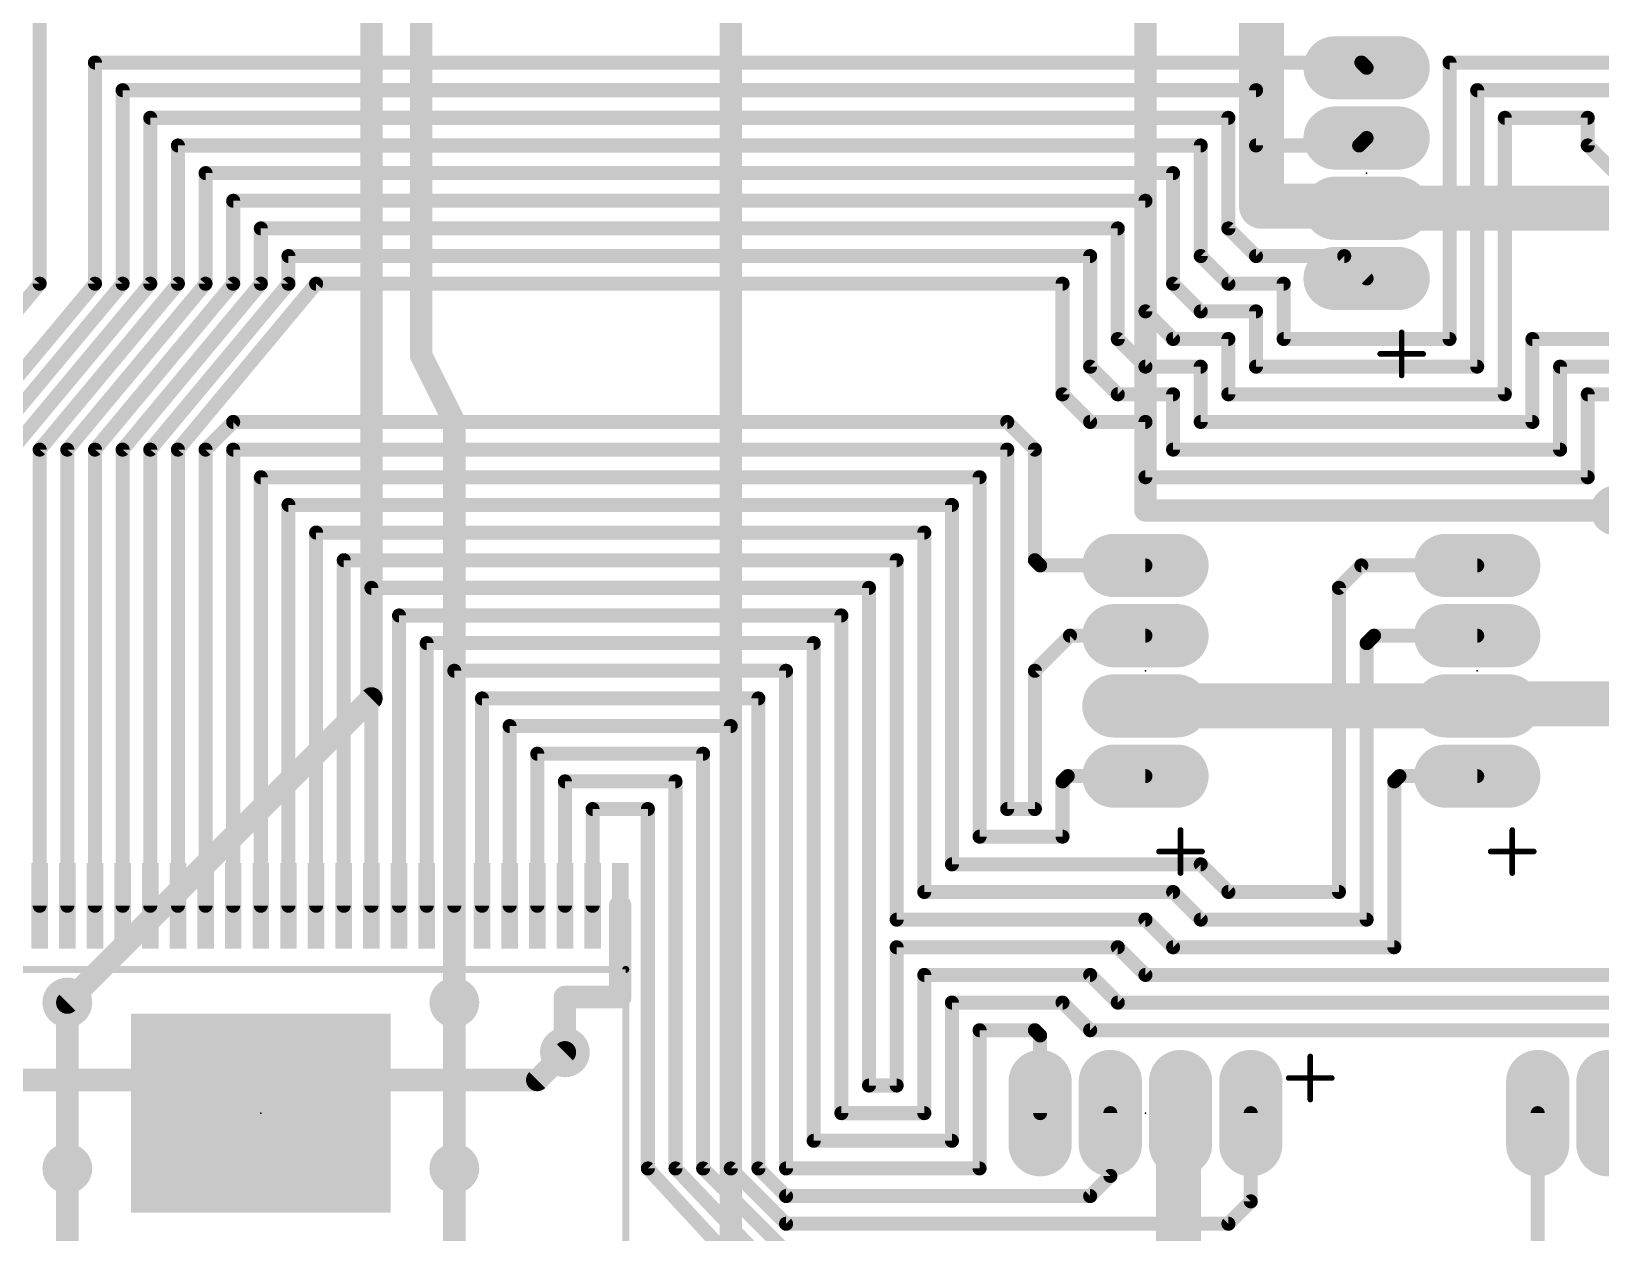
# Model space of a CAD drawing. Extents: x -47 to 149, y 1 to 249.
# Drawn here: x -23.15 to 5.23, y 76.84 to 98.56 of the extents above; entities that cross this region are included whole.
import ezdxf

# ---------------------------------------------------------------- set-up
doc = ezdxf.new("R2010")
doc.units = 0
for name, color, linetype in [('1', 22, 'CONTINUOUS'), ('16', 175, 'CONTINUOUS'), ('17', 82, 'CONTINUOUS'), ('18', 82, 'CONTINUOUS'), ('20', 7, 'CONTINUOUS'), ('21', 253, 'CONTINUOUS'), ('23', 7, 'CONTINUOUS')]:
    doc.layers.add(name, color=color, linetype=linetype)

# ---------------------------------------------------------------- blocks, each defined once
blk = doc.blocks.new('LONGP100')
at = {"const_width": 1}
blk.add_lwpolyline([(-0.5, 0), (0.5, 0)], dxfattribs=at)
at = {"const_width": 0.5}
for points in [[(-0.5, 0.25, 1), (-0.5, -0.25)], [(0.5, -0.25, 1), (0.5, 0.25)]]:
    blk.add_lwpolyline(points, format="xyb", dxfattribs=at)
blk = doc.blocks.new('RECT')
blk.add_solid([(-0.5, -0.5), (0.5, -0.5), (-0.5, 0.5), (0.5, 0.5)])
blk = doc.blocks.new('ROUNDV')
at = {"const_width": 0.5}
blk.add_lwpolyline([(0, -0.25, 1), (0, 0.25, 1), (0, -0.25)], format="xyb", dxfattribs=at)

msp = doc.modelspace()

# ---------------------------------------------------------------- linework, layer by layer
at = {"layer": '1'}
for points, const_width in [([(-23, 94), (-23, 103.5)], 0.254), ([(-22, 94), (-22, 98)], 0.254), ([(-22, 98), (0.905, 98)], 0.254), ([(0.905, 98), (1, 97.905)], 0.254), ([(2.5, 93), (2.5, 98)], 0.254), ([(2.5, 98), (6.905, 98)], 0.254), ([(-21.5, 94), (-21.5, 97.5)], 0.254), ([(-21.5, 97.5), (-1, 97.5)], 0.254), ([(-1, 97.5), (-1, 96.5)], 0.254), ([(5.5, 97.5), (3, 97.5)], 0.254), ([(3, 97.5), (3, 92.5)], 0.254), ([(-21, 94), (-21, 97)], 0.254), ([(-21, 97), (-1.5, 97)], 0.254), ([(-1.5, 97), (-1.5, 95)], 0.254), ([(3.5, 92), (3.5, 97)], 0.254), ([(3.5, 97), (5, 97)], 0.254), ([(5, 97), (5, 96.5)], 0.254), ([(-20.5, 94), (-20.5, 96.5)], 0.254), ([(-20.5, 96.5), (-2, 96.5)], 0.254), ([(-2, 96.5), (-2, 94.5)], 0.254), ([(-1, 96.5), (0.865, 96.5)], 0.254), ([(0.865, 96.5), (1, 96.635)], 0.254), ([(5, 96.5), (5.5, 96)], 0.254), ([(-2.5, 96), (-20, 96)], 0.254), ([(-20, 96), (-20, 94)], 0.254), ([(-2.5, 94), (-2.5, 96)], 0.254), ([(-19.5, 94), (-19.5, 95.5)], 0.254), ([(-19.5, 95.5), (-3, 95.5)], 0.254), ([(-3, 95.5), (-3, 93.5)], 0.254), ([(-19, 94), (-19, 95)], 0.254), ([(-19, 95), (-3.5, 95)], 0.254), ([(-3.5, 95), (-3.5, 93)], 0.254), ([(-1.5, 95), (-1, 94.5)], 0.254), ([(-4, 94.5), (-18.5, 94.5)], 0.254), ([(-18.5, 94.5), (-18.5, 94)], 0.254), ([(-4, 92.5), (-4, 94.5)], 0.254), ([(-2, 94.5), (-1.5, 94)], 0.254), ([(-1, 94.5), (0.595, 94.5)], 0.254), ([(0.595, 94.5), (1, 94.095)], 0.254), ([(-25.5, 91), (-23, 94)], 0.254), ([(-24.5, 91), (-22, 94)], 0.254), ([(-24, 91), (-21.5, 94)], 0.254), ([(-23.5, 91), (-21, 94)], 0.254), ([(-23, 91), (-20.5, 94)], 0.254), ([(-20, 94), (-22.5, 91)], 0.254), ([(-22, 91), (-19.5, 94)], 0.254), ([(-21.5, 91), (-19, 94)], 0.254), ([(-18.5, 94), (-21, 91)], 0.254), ([(-20.5, 91), (-18, 94)], 0.254), ([(-18, 94), (-4.5, 94)], 0.254), ([(-4.5, 94), (-4.5, 92)], 0.254), ([(-2, 93.5), (-2.5, 94)], 0.254), ([(-1.5, 94), (-0.5, 94)], 0.254), ([(-0.5, 94), (-0.5, 93)], 0.254), ([(-3, 93.5), (-2.5, 93)], 0.254), ([(-1, 93.5), (-2, 93.5)], 0.254), ([(-1, 92.5), (-1, 93.5)], 0.254), ([(-3.5, 93), (-3, 92.5)], 0.254), ([(-2.5, 93), (-1.5, 93)], 0.254), ([(-1.5, 93), (-1.5, 92)], 0.254), ([(-0.5, 93), (2.5, 93)], 0.254), ([(4, 91.5), (4, 93)], 0.254), ([(4, 93), (8.5, 93)], 0.254), ([(-3.5, 92), (-4, 92.5)], 0.254), ([(-3, 92.5), (-2, 92.5)], 0.254), ([(-2, 92.5), (-2, 91.5)], 0.254), ([(3, 92.5), (-1, 92.5)], 0.254), ([(9, 92.5), (4.5, 92.5)], 0.254), ([(4.5, 92.5), (4.5, 91)], 0.254), ([(-4.5, 92), (-4, 91.5)], 0.254), ([(-2.5, 92), (-3.5, 92)], 0.254), ([(-2.5, 91), (-2.5, 92)], 0.254), ([(-1.5, 92), (3.5, 92)], 0.254), ([(5, 90.5), (5, 92)], 0.254), ([(5, 92), (9.5, 92)], 0.254), ([(-19.5, 91.5), (-20, 91)], 0.254), ([(-5.5, 91.5), (-19.5, 91.5)], 0.254), ([(-5, 91), (-5.5, 91.5)], 0.254), ([(-4, 91.5), (-3, 91.5)], 0.254), ([(-3, 91.5), (-3, 90.5)], 0.254), ([(-2, 91.5), (4, 91.5)], 0.254), ([(-23, 82.75), (-23, 91)], 0.254), ([(-22.5, 91), (-22.5, 82.75)], 0.254), ([(-22, 82.75), (-22, 91)], 0.254), ([(-21.5, 82.75), (-21.5, 91)], 0.254), ([(-21, 91), (-21, 82.75)], 0.254), ([(-20.5, 82.75), (-20.5, 91)], 0.254), ([(-20, 91), (-20, 82.75)], 0.254), ([(-5.5, 91), (-19.5, 91)], 0.254), ([(-19.5, 91), (-19.5, 82.75)], 0.254), ([(-5.5, 84.5), (-5.5, 91)], 0.254), ([(-5, 89), (-5, 91)], 0.254), ([(4.5, 91), (-2.5, 91)], 0.254), ([(-6, 90.5), (-19, 90.5)], 0.254), ([(-19, 90.5), (-19, 82.75)], 0.254), ([(-6, 84), (-6, 90.5)], 0.254), ([(-3, 90.5), (5, 90.5)], 0.254), ([(-6.5, 90), (-18.5, 90)], 0.254), ([(-18.5, 90), (-18.5, 82.75)], 0.254), ([(-6.5, 83.5), (-6.5, 90)], 0.254), ([(-7, 89.5), (-18, 89.5)], 0.254), ([(-18, 89.5), (-18, 82.75)], 0.254), ([(-7, 83), (-7, 89.5)], 0.254), ([(-7.5, 89), (-17.5, 89)], 0.254), ([(-17.5, 89), (-17.5, 82.75)], 0.254), ([(-7.5, 82.5), (-7.5, 89)], 0.254), ([(-4.905, 88.905), (-5, 89)], 0.254), ([(-3, 88.905), (-4.905, 88.905)], 0.254), ([(0.905, 88.905), (0.5, 88.5)], 0.254), ([(3, 88.905), (0.905, 88.905)], 0.254), ([(-8, 88.5), (-17, 88.5)], 0.254), ([(-17, 88.5), (-17, 82.75)], 0.254), ([(-8, 79.5), (-8, 88.5)], 0.254), ([(0.5, 88.5), (0.5, 83)], 0.254), ([(-8.5, 88), (-16.5, 88)], 0.254), ([(-16.5, 88), (-16.5, 82.75)], 0.254), ([(-8.5, 79), (-8.5, 88)], 0.254), ([(-4.365, 87.635), (-5, 87)], 0.254), ([(-3, 87.635), (-4.365, 87.635)], 0.254), ([(1.135, 87.635), (1, 87.5)], 0.254), ([(3, 87.635), (1.135, 87.635)], 0.254), ([(-9, 87.5), (-16, 87.5)], 0.254), ([(-16, 87.5), (-16, 82.75)], 0.254), ([(-9, 78.5), (-9, 87.5)], 0.254), ([(1, 87.5), (1, 82.5)], 0.254), ([(-9.5, 87), (-15.5, 87)], 0.254), ([(-15.5, 87), (-15.5, 82.75)], 0.254), ([(-9.5, 78), (-9.5, 87)], 0.254), ([(-5, 87), (-5, 84.5)], 0.254), ([(-10, 86.5), (-15, 86.5)], 0.254), ([(-15, 86.5), (-15, 82.75)], 0.254), ([(-10, 78), (-10, 86.5)], 0.254), ([(-10.5, 86), (-14.5, 86)], 0.254), ([(-14.5, 86), (-14.5, 82.75)], 0.254), ([(-10.5, 78), (-10.5, 86)], 0.254), ([(-11, 85.5), (-14, 85.5)], 0.254), ([(-14, 85.5), (-14, 82.75)], 0.254), ([(-11, 78), (-11, 85.5)], 0.254), ([(-4.405, 85.095), (-4.5, 85)], 0.254), ([(-3, 85.095), (-4.405, 85.095)], 0.254), ([(1.595, 85.095), (1.5, 85)], 0.254), ([(3, 85.095), (1.595, 85.095)], 0.254), ([(-11.5, 85), (-13.5, 85)], 0.254), ([(-13.5, 85), (-13.5, 82.75)], 0.254), ([(-11.5, 78), (-11.5, 85)], 0.254), ([(-4.5, 85), (-4.5, 84)], 0.254), ([(1.5, 85), (1.5, 82)], 0.254), ([(-12, 84.5), (-13, 84.5)], 0.254), ([(-13, 84.5), (-13, 82.75)], 0.254), ([(-12, 78), (-12, 84.5)], 0.254), ([(-5, 84.5), (-5.5, 84.5)], 0.254), ([(-4.5, 84), (-6, 84)], 0.254), ([(-2, 83.5), (-6.5, 83.5)], 0.254), ([(-1.5, 83), (-2, 83.5)], 0.254), ([(-12.5, 82.75), (-12.5, 81.1)], 0.4064), ([(-2.5, 83), (-7, 83)], 0.254), ([(-2, 82.5), (-2.5, 83)], 0.254), ([(0.5, 83), (-1.5, 83)], 0.254), ([(-3, 82.5), (-7.5, 82.5)], 0.254), ([(-2.5, 82), (-3, 82.5)], 0.254), ([(1, 82.5), (-2, 82.5)], 0.254), ([(-3.5, 82), (-7.5, 82)], 0.254), ([(-7.5, 82), (-7.5, 79.5)], 0.254), ([(-3, 81.5), (-3.5, 82)], 0.254), ([(1.5, 82), (-2.5, 82)], 0.254), ([(-4, 81.5), (-7, 81.5)], 0.254), ([(-7, 81.5), (-7, 79)], 0.254), ([(-3.5, 81), (-4, 81.5)], 0.254), ([(6.5, 81.5), (-3, 81.5)], 0.254), ([(-22.5, 78), (-22.5, 81)], 0.4064), ([(-15.5, 81), (-15.5, 78)], 0.4064), ([(-12.5, 81.1), (-13.5, 81.1)], 0.4064), ([(-13.5, 81.1), (-13.5, 80.1)], 0.4064), ([(-4.5, 81), (-6.5, 81)], 0.254), ([(-6.5, 81), (-6.5, 78.5)], 0.254), ([(-4, 80.5), (-4.5, 81)], 0.254), ([(7, 81), (-3.5, 81)], 0.254), ([(-5, 80.5), (-6, 80.5)], 0.254), ([(-6, 80.5), (-6, 78)], 0.254), ([(-4.905, 80.405), (-5, 80.5)], 0.254), ([(7.5, 80.5), (-4, 80.5)], 0.254), ([(-4.905, 79), (-4.905, 80.405)], 0.254), ([(-7.5, 79.5), (-8, 79.5)], 0.254), ([(-7, 79), (-8.5, 79)], 0.254), ([(-3.635, 79), (-3.635, 77.865)], 0.254), ([(-1.095, 79), (-1.095, 77.405)], 0.254), ([(4.095, 79), (4.095, 76.595)], 0.254), ([(-6.5, 78.5), (-9, 78.5)], 0.254), ([(-9.6, 75.4), (-12, 78)], 0.254), ([(-9.5, 75.9), (-11.5, 78)], 0.254), ([(-9.5, 76.5), (-11, 78)], 0.254), ([(-9.5, 77), (-10.5, 78)], 0.254), ([(-9.5, 77.5), (-10, 78)], 0.254), ([(-6, 78), (-9.5, 78)], 0.254), ([(-3.635, 77.865), (-4, 77.5)], 0.254), ([(-4, 77.5), (-9.5, 77.5)], 0.254), ([(-1.095, 77.405), (-1.5, 77)], 0.254), ([(-1.5, 77), (-9.5, 77)], 0.254)]:
    msp.add_lwpolyline(points, dxfattribs=dict(at, const_width=const_width))
for points, const_width in [([(-21.9365, 98, 1), (-22.0635, 98)], 0.127), ([(-22, 98.0635, 1), (-22, 97.9365)], 0.127), ([(0.9499, 98.0449, 1), (0.8601, 97.9551)], 0.127), ([(0.905, 97.9365, 1), (0.905, 98.0635)], 0.127), ([(0.9551, 97.8601, 1), (1.0449, 97.9499)], 0.127), ([(2.5635, 98, 1), (2.4365, 98)], 0.127), ([(2.5, 98.0635, 1), (2.5, 97.9365)], 0.127), ([(-21.4365, 97.5, 1), (-21.5635, 97.5)], 0.127), ([(-21.5, 97.5635, 1), (-21.5, 97.4365)], 0.127), ([(-0.9365, 97.5, 1), (-1.0635, 97.5)], 0.127), ([(-1, 97.4365, 1), (-1, 97.5635)], 0.127), ([(3, 97.5635, 1), (3, 97.4365)], 0.127), ([(3.0635, 97.5, 1), (2.9365, 97.5)], 0.127), ([(-20.9365, 97, 1), (-21.0635, 97)], 0.127), ([(-21, 97.0635, 1), (-21, 96.9365)], 0.127), ([(-1.4365, 97, 1), (-1.5635, 97)], 0.127), ([(-1.5, 96.9365, 1), (-1.5, 97.0635)], 0.127), ([(3.5635, 97, 1), (3.4365, 97)], 0.127), ([(3.5, 97.0635, 1), (3.5, 96.9365)], 0.127), ([(5.0635, 97, 1), (4.9365, 97)], 0.127), ([(5, 96.9365, 1), (5, 97.0635)], 0.127), ([(-20.4365, 96.5, 1), (-20.5635, 96.5)], 0.127), ([(-20.5, 96.5635, 1), (-20.5, 96.4365)], 0.127), ([(-1.9365, 96.5, 1), (-2.0635, 96.5)], 0.127), ([(-2, 96.4365, 1), (-2, 96.5635)], 0.127), ([(-1, 96.5635, 1), (-1, 96.4365)], 0.127), ([(-1.0635, 96.5, 1), (-0.9365, 96.5)], 0.127), ([(0.8201, 96.5449, 1), (0.9099, 96.4551)], 0.127), ([(0.865, 96.4365, 1), (0.865, 96.5635)], 0.127), ([(1.0449, 96.5901, 1), (0.9551, 96.6799)], 0.127), ([(5.0449, 96.5449, 1), (4.9551, 96.4551)], 0.127), ([(4.9365, 96.5, 1), (5.0635, 96.5)], 0.127), ([(-20, 96.0635, 1), (-20, 95.9365)], 0.127), ([(-19.9365, 96, 1), (-20.0635, 96)], 0.127), ([(-2.4365, 96, 1), (-2.5635, 96)], 0.127), ([(-2.5, 95.9365, 1), (-2.5, 96.0635)], 0.127), ([(-19.4365, 95.5, 1), (-19.5635, 95.5)], 0.127), ([(-19.5, 95.5635, 1), (-19.5, 95.4365)], 0.127), ([(-2.9365, 95.5, 1), (-3.0635, 95.5)], 0.127), ([(-3, 95.4365, 1), (-3, 95.5635)], 0.127), ([(-18.9365, 95, 1), (-19.0635, 95)], 0.127), ([(-19, 95.0635, 1), (-19, 94.9365)], 0.127), ([(-3.4365, 95, 1), (-3.5635, 95)], 0.127), ([(-3.5, 94.9365, 1), (-3.5, 95.0635)], 0.127), ([(-1.4551, 95.0449, 1), (-1.5449, 94.9551)], 0.127), ([(-1.5635, 95, 1), (-1.4365, 95)], 0.127), ([(-18.5, 94.5635, 1), (-18.5, 94.4365)], 0.127), ([(-18.4365, 94.5, 1), (-18.5635, 94.5)], 0.127), ([(-3.9365, 94.5, 1), (-4.0635, 94.5)], 0.127), ([(-4, 94.4365, 1), (-4, 94.5635)], 0.127), ([(-1.9551, 94.5449, 1), (-2.0449, 94.4551)], 0.127), ([(-2.0635, 94.5, 1), (-1.9365, 94.5)], 0.127), ([(-1, 94.5635, 1), (-1, 94.4365)], 0.127), ([(-1.0449, 94.4551, 1), (-0.9551, 94.5449)], 0.127), ([(0.6399, 94.5449, 1), (0.5501, 94.4551)], 0.127), ([(0.595, 94.4365, 1), (0.595, 94.5635)], 0.127), ([(-23.0635, 94, 1), (-22.9365, 94)], 0.127), ([(-22.9512, 93.9593, 1), (-23.0488, 94.0407)], 0.127), ([(-22.0635, 94, 1), (-21.9365, 94)], 0.127), ([(-21.9512, 93.9593, 1), (-22.0488, 94.0407)], 0.127), ([(-21.5635, 94, 1), (-21.4365, 94)], 0.127), ([(-21.4512, 93.9593, 1), (-21.5488, 94.0407)], 0.127), ([(-21.0635, 94, 1), (-20.9365, 94)], 0.127), ([(-20.9512, 93.9593, 1), (-21.0488, 94.0407)], 0.127), ([(-20.5635, 94, 1), (-20.4365, 94)], 0.127), ([(-20.4512, 93.9593, 1), (-20.5488, 94.0407)], 0.127), ([(-20.0635, 94, 1), (-19.9365, 94)], 0.127), ([(-19.9512, 93.9593, 1), (-20.0488, 94.0407)], 0.127), ([(-19.5635, 94, 1), (-19.4365, 94)], 0.127), ([(-19.4512, 93.9593, 1), (-19.5488, 94.0407)], 0.127), ([(-19.0635, 94, 1), (-18.9365, 94)], 0.127), ([(-18.9512, 93.9593, 1), (-19.0488, 94.0407)], 0.127), ([(-18.5635, 94, 1), (-18.4365, 94)], 0.127), ([(-18.4512, 93.9593, 1), (-18.5488, 94.0407)], 0.127), ([(-18, 94.0635, 1), (-18, 93.9365)], 0.127), ([(-17.9512, 93.9593, 1), (-18.0488, 94.0407)], 0.127), ([(-4.4365, 94, 1), (-4.5635, 94)], 0.127), ([(-4.5, 93.9365, 1), (-4.5, 94.0635)], 0.127), ([(-2.4551, 94.0449, 1), (-2.5449, 93.9551)], 0.127), ([(-2.5635, 94, 1), (-2.4365, 94)], 0.127), ([(-1.5, 94.0635, 1), (-1.5, 93.9365)], 0.127), ([(-1.5449, 93.9551, 1), (-1.4551, 94.0449)], 0.127), ([(-0.4365, 94, 1), (-0.5635, 94)], 0.127), ([(-0.5, 93.9365, 1), (-0.5, 94.0635)], 0.127), ([(0.9551, 94.0501, 1), (1.0449, 94.1399)], 0.127), ([(-2.9551, 93.5449, 1), (-3.0449, 93.4551)], 0.127), ([(-3.0635, 93.5, 1), (-2.9365, 93.5)], 0.127), ([(-2, 93.5635, 1), (-2, 93.4365)], 0.127), ([(-2.0449, 93.4551, 1), (-1.9551, 93.5449)], 0.127), ([(-0.9365, 93.5, 1), (-1.0635, 93.5)], 0.127), ([(-1, 93.4365, 1), (-1, 93.5635)], 0.127), ([(-3.4551, 93.0449, 1), (-3.5449, 92.9551)], 0.127), ([(-2.5, 93.0635, 1), (-2.5, 92.9365)], 0.127), ([(-2.5449, 92.9551, 1), (-2.4551, 93.0449)], 0.127), ([(-1.4365, 93, 1), (-1.5635, 93)], 0.127), ([(-1.5, 92.9365, 1), (-1.5, 93.0635)], 0.127), ([(-0.5, 93.0635, 1), (-0.5, 92.9365)], 0.127), ([(2.5, 92.9365, 1), (2.5, 93.0635)], 0.127), ([(4.0635, 93, 1), (3.9365, 93)], 0.127), ([(4, 93.0635, 1), (4, 92.9365)], 0.127), ([(-3.5635, 93, 1), (-3.4365, 93)], 0.127), ([(-0.5635, 93, 1), (-0.4365, 93)], 0.127), ([(2.4365, 93, 1), (2.5635, 93)], 0.127), ([(-3.9551, 92.5449, 1), (-4.0449, 92.4551)], 0.127), ([(-4.0635, 92.5, 1), (-3.9365, 92.5)], 0.127), ([(-3, 92.5635, 1), (-3, 92.4365)], 0.127), ([(-3.0449, 92.4551, 1), (-2.9551, 92.5449)], 0.127), ([(-1.9365, 92.5, 1), (-2.0635, 92.5)], 0.127), ([(-2, 92.4365, 1), (-2, 92.5635)], 0.127), ([(-1, 92.5635, 1), (-1, 92.4365)], 0.127), ([(-1.0635, 92.5, 1), (-0.9365, 92.5)], 0.127), ([(2.9365, 92.5, 1), (3.0635, 92.5)], 0.127), ([(3, 92.4365, 1), (3, 92.5635)], 0.127), ([(4.5, 92.5635, 1), (4.5, 92.4365)], 0.127), ([(4.5635, 92.5, 1), (4.4365, 92.5)], 0.127), ([(-4.4551, 92.0449, 1), (-4.5449, 91.9551)], 0.127), ([(-4.5635, 92, 1), (-4.4365, 92)], 0.127), ([(-3.5, 92.0635, 1), (-3.5, 91.9365)], 0.127), ([(-3.5449, 91.9551, 1), (-3.4551, 92.0449)], 0.127), ([(-2.4365, 92, 1), (-2.5635, 92)], 0.127), ([(-2.5, 91.9365, 1), (-2.5, 92.0635)], 0.127), ([(-1.5, 92.0635, 1), (-1.5, 91.9365)], 0.127), ([(-1.5635, 92, 1), (-1.4365, 92)], 0.127), ([(3.4365, 92, 1), (3.5635, 92)], 0.127), ([(3.5, 91.9365, 1), (3.5, 92.0635)], 0.127), ([(5.0635, 92, 1), (4.9365, 92)], 0.127), ([(5, 92.0635, 1), (5, 91.9365)], 0.127), ([(-19.5, 91.5635, 1), (-19.5, 91.4365)], 0.127), ([(-19.4551, 91.4551, 1), (-19.5449, 91.5449)], 0.127), ([(-5.4551, 91.5449, 1), (-5.5449, 91.4551)], 0.127), ([(-5.5, 91.4365, 1), (-5.5, 91.5635)], 0.127), ([(-4, 91.5635, 1), (-4, 91.4365)], 0.127), ([(-4.0449, 91.4551, 1), (-3.9551, 91.5449)], 0.127), ([(-2.9365, 91.5, 1), (-3.0635, 91.5)], 0.127), ([(-3, 91.4365, 1), (-3, 91.5635)], 0.127), ([(-2, 91.5635, 1), (-2, 91.4365)], 0.127), ([(-2.0635, 91.5, 1), (-1.9365, 91.5)], 0.127), ([(3.9365, 91.5, 1), (4.0635, 91.5)], 0.127), ([(4, 91.4365, 1), (4, 91.5635)], 0.127), ([(-22.9365, 91, 1), (-23.0635, 91)], 0.127), ([(-22.4365, 91, 1), (-22.5635, 91)], 0.127), ([(-21.9365, 91, 1), (-22.0635, 91)], 0.127), ([(-21.4365, 91, 1), (-21.5635, 91)], 0.127), ([(-20.9365, 91, 1), (-21.0635, 91)], 0.127), ([(-20.4365, 91, 1), (-20.5635, 91)], 0.127), ([(-19.9365, 91, 1), (-20.0635, 91)], 0.127), ([(-20.0449, 91.0449, 1), (-19.9551, 90.9551)], 0.127), ([(-19.5, 91.0635, 1), (-19.5, 90.9365)], 0.127), ([(-19.4365, 91, 1), (-19.5635, 91)], 0.127), ([(-5.4365, 91, 1), (-5.5635, 91)], 0.127), ([(-5.5, 90.9365, 1), (-5.5, 91.0635)], 0.127), ([(-4.9365, 91, 1), (-5.0635, 91)], 0.127), ([(-5.0449, 90.9551, 1), (-4.9551, 91.0449)], 0.127), ([(-2.5, 91.0635, 1), (-2.5, 90.9365)], 0.127), ([(4.5, 90.9365, 1), (4.5, 91.0635)], 0.127), ([(-23.0488, 91.0407, 1), (-22.9512, 90.9593)], 0.127), ([(-22.5488, 91.0407, 1), (-22.4512, 90.9593)], 0.127), ([(-22.0488, 91.0407, 1), (-21.9512, 90.9593)], 0.127), ([(-21.5488, 91.0407, 1), (-21.4512, 90.9593)], 0.127), ([(-21.0488, 91.0407, 1), (-20.9512, 90.9593)], 0.127), ([(-20.5488, 91.0407, 1), (-20.4512, 90.9593)], 0.127), ([(-2.5635, 91, 1), (-2.4365, 91)], 0.127), ([(4.4365, 91, 1), (4.5635, 91)], 0.127), ([(-19, 90.5635, 1), (-19, 90.4365)], 0.127), ([(-18.9365, 90.5, 1), (-19.0635, 90.5)], 0.127), ([(-5.9365, 90.5, 1), (-6.0635, 90.5)], 0.127), ([(-6, 90.4365, 1), (-6, 90.5635)], 0.127), ([(-3, 90.5635, 1), (-3, 90.4365)], 0.127), ([(-3.0635, 90.5, 1), (-2.9365, 90.5)], 0.127), ([(4.9365, 90.5, 1), (5.0635, 90.5)], 0.127), ([(5, 90.4365, 1), (5, 90.5635)], 0.127), ([(-18.5, 90.0635, 1), (-18.5, 89.9365)], 0.127), ([(-18.4365, 90, 1), (-18.5635, 90)], 0.127), ([(-6.4365, 90, 1), (-6.5635, 90)], 0.127), ([(-6.5, 89.9365, 1), (-6.5, 90.0635)], 0.127), ([(-18, 89.5635, 1), (-18, 89.4365)], 0.127), ([(-17.9365, 89.5, 1), (-18.0635, 89.5)], 0.127), ([(-6.9365, 89.5, 1), (-7.0635, 89.5)], 0.127), ([(-7, 89.4365, 1), (-7, 89.5635)], 0.127), ([(-17.5, 89.0635, 1), (-17.5, 88.9365)], 0.127), ([(-17.4365, 89, 1), (-17.5635, 89)], 0.127), ([(-7.4365, 89, 1), (-7.5635, 89)], 0.127), ([(-7.5, 88.9365, 1), (-7.5, 89.0635)], 0.127), ([(-4.9551, 89.0449, 1), (-5.0449, 88.9551)], 0.127), ([(-5.0635, 89, 1), (-4.9365, 89)], 0.127), ([(-4.905, 88.9685, 1), (-4.905, 88.8415)], 0.127), ([(-4.9499, 88.8601, 1), (-4.8601, 88.9499)], 0.127), ([(-3, 88.8415, 1), (-3, 88.9685)], 0.127), ([(0.905, 88.9685, 1), (0.905, 88.8415)], 0.127), ([(0.9499, 88.8601, 1), (0.8601, 88.9499)], 0.127), ([(3, 88.8415, 1), (3, 88.9685)], 0.127), ([(-17, 88.5635, 1), (-17, 88.4365)], 0.127), ([(-16.9365, 88.5, 1), (-17.0635, 88.5)], 0.127), ([(-7.9365, 88.5, 1), (-8.0635, 88.5)], 0.127), ([(-8, 88.4365, 1), (-8, 88.5635)], 0.127), ([(0.5635, 88.5, 1), (0.4365, 88.5)], 0.127), ([(0.4551, 88.5449, 1), (0.5449, 88.4551)], 0.127), ([(-16.5, 88.0635, 1), (-16.5, 87.9365)], 0.127), ([(-16.4365, 88, 1), (-16.5635, 88)], 0.127), ([(-8.4365, 88, 1), (-8.5635, 88)], 0.127), ([(-8.5, 87.9365, 1), (-8.5, 88.0635)], 0.127), ([(-4.365, 87.6985, 1), (-4.365, 87.5715)], 0.127), ([(-4.3201, 87.5901, 1), (-4.4099, 87.6799)], 0.127), ([(-3, 87.5715, 1), (-3, 87.6985)], 0.127), ([(1.135, 87.6985, 1), (1.135, 87.5715)], 0.127), ([(1.1799, 87.5901, 1), (1.0901, 87.6799)], 0.127), ([(3, 87.5715, 1), (3, 87.6985)], 0.127), ([(-16, 87.5635, 1), (-16, 87.4365)], 0.127), ([(-15.9365, 87.5, 1), (-16.0635, 87.5)], 0.127), ([(-8.9365, 87.5, 1), (-9.0635, 87.5)], 0.127), ([(-9, 87.4365, 1), (-9, 87.5635)], 0.127), ([(1.0635, 87.5, 1), (0.9365, 87.5)], 0.127), ([(0.9551, 87.5449, 1), (1.0449, 87.4551)], 0.127), ([(-15.5, 87.0635, 1), (-15.5, 86.9365)], 0.127), ([(-15.4365, 87, 1), (-15.5635, 87)], 0.127), ([(-9.4365, 87, 1), (-9.5635, 87)], 0.127), ([(-9.5, 86.9365, 1), (-9.5, 87.0635)], 0.127), ([(-4.9365, 87, 1), (-5.0635, 87)], 0.127), ([(-5.0449, 87.0449, 1), (-4.9551, 86.9551)], 0.127), ([(-15, 86.5635, 1), (-15, 86.4365)], 0.127), ([(-14.9365, 86.5, 1), (-15.0635, 86.5)], 0.127), ([(-9.9365, 86.5, 1), (-10.0635, 86.5)], 0.127), ([(-10, 86.4365, 1), (-10, 86.5635)], 0.127), ([(-14.5, 86.0635, 1), (-14.5, 85.9365)], 0.127), ([(-14.4365, 86, 1), (-14.5635, 86)], 0.127), ([(-10.4365, 86, 1), (-10.5635, 86)], 0.127), ([(-10.5, 85.9365, 1), (-10.5, 86.0635)], 0.127), ([(-14, 85.5635, 1), (-14, 85.4365)], 0.127), ([(-13.9365, 85.5, 1), (-14.0635, 85.5)], 0.127), ([(-10.9365, 85.5, 1), (-11.0635, 85.5)], 0.127), ([(-11, 85.4365, 1), (-11, 85.5635)], 0.127), ([(-4.405, 85.1585, 1), (-4.405, 85.0315)], 0.127), ([(-4.3601, 85.0501, 1), (-4.4499, 85.1399)], 0.127), ([(-3, 85.0315, 1), (-3, 85.1585)], 0.127), ([(1.595, 85.1585, 1), (1.595, 85.0315)], 0.127), ([(1.6399, 85.0501, 1), (1.5501, 85.1399)], 0.127), ([(3, 85.0315, 1), (3, 85.1585)], 0.127), ([(-13.5, 85.0635, 1), (-13.5, 84.9365)], 0.127), ([(-13.4365, 85, 1), (-13.5635, 85)], 0.127), ([(-11.4365, 85, 1), (-11.5635, 85)], 0.127), ([(-11.5, 84.9365, 1), (-11.5, 85.0635)], 0.127), ([(-4.4365, 85, 1), (-4.5635, 85)], 0.127), ([(-4.5449, 85.0449, 1), (-4.4551, 84.9551)], 0.127), ([(1.5635, 85, 1), (1.4365, 85)], 0.127), ([(1.4551, 85.0449, 1), (1.5449, 84.9551)], 0.127), ([(-13, 84.5635, 1), (-13, 84.4365)], 0.127), ([(-12.9365, 84.5, 1), (-13.0635, 84.5)], 0.127), ([(-11.9365, 84.5, 1), (-12.0635, 84.5)], 0.127), ([(-12, 84.4365, 1), (-12, 84.5635)], 0.127), ([(-5.5, 84.5635, 1), (-5.5, 84.4365)], 0.127), ([(-5, 84.4365, 1), (-5, 84.5635)], 0.127), ([(-5.5635, 84.5, 1), (-5.4365, 84.5)], 0.127), ([(-5.0635, 84.5, 1), (-4.9365, 84.5)], 0.127), ([(-6, 84.0635, 1), (-6, 83.9365)], 0.127), ([(-6.0635, 84, 1), (-5.9365, 84)], 0.127), ([(-4.5635, 84, 1), (-4.4365, 84)], 0.127), ([(-4.5, 83.9365, 1), (-4.5, 84.0635)], 0.127), ([(-6.5, 83.5635, 1), (-6.5, 83.4365)], 0.127), ([(-6.5635, 83.5, 1), (-6.4365, 83.5)], 0.127), ([(-1.9551, 83.5449, 1), (-2.0449, 83.4551)], 0.127), ([(-2, 83.4365, 1), (-2, 83.5635)], 0.127), ([(-12.3984, 82.75, 1), (-12.6016, 82.75)], 0.2032), ([(-7, 83.0635, 1), (-7, 82.9365)], 0.127), ([(-7.0635, 83, 1), (-6.9365, 83)], 0.127), ([(-2.4551, 83.0449, 1), (-2.5449, 82.9551)], 0.127), ([(-2.5, 82.9365, 1), (-2.5, 83.0635)], 0.127), ([(-1.5, 83.0635, 1), (-1.5, 82.9365)], 0.127), ([(-1.5449, 82.9551, 1), (-1.4551, 83.0449)], 0.127), ([(0.4365, 83, 1), (0.5635, 83)], 0.127), ([(0.5, 82.9365, 1), (0.5, 83.0635)], 0.127), ([(-23.0635, 82.75, 1), (-22.9365, 82.75)], 0.127), ([(-22.5635, 82.75, 1), (-22.4365, 82.75)], 0.127), ([(-22.0635, 82.75, 1), (-21.9365, 82.75)], 0.127), ([(-21.5635, 82.75, 1), (-21.4365, 82.75)], 0.127), ([(-21.0635, 82.75, 1), (-20.9365, 82.75)], 0.127), ([(-20.5635, 82.75, 1), (-20.4365, 82.75)], 0.127), ([(-20.0635, 82.75, 1), (-19.9365, 82.75)], 0.127), ([(-19.5635, 82.75, 1), (-19.4365, 82.75)], 0.127), ([(-19.0635, 82.75, 1), (-18.9365, 82.75)], 0.127), ([(-18.5635, 82.75, 1), (-18.4365, 82.75)], 0.127), ([(-18.0635, 82.75, 1), (-17.9365, 82.75)], 0.127), ([(-17.5635, 82.75, 1), (-17.4365, 82.75)], 0.127), ([(-17.0635, 82.75, 1), (-16.9365, 82.75)], 0.127), ([(-16.5635, 82.75, 1), (-16.4365, 82.75)], 0.127), ([(-16.0635, 82.75, 1), (-15.9365, 82.75)], 0.127), ([(-15.5635, 82.75, 1), (-15.4365, 82.75)], 0.127), ([(-15.0635, 82.75, 1), (-14.9365, 82.75)], 0.127), ([(-14.5635, 82.75, 1), (-14.4365, 82.75)], 0.127), ([(-14.0635, 82.75, 1), (-13.9365, 82.75)], 0.127), ([(-13.5635, 82.75, 1), (-13.4365, 82.75)], 0.127), ([(-13.0635, 82.75, 1), (-12.9365, 82.75)], 0.127), ([(-7.5, 82.5635, 1), (-7.5, 82.4365)], 0.127), ([(-2.9551, 82.5449, 1), (-3.0449, 82.4551)], 0.127), ([(-3, 82.4365, 1), (-3, 82.5635)], 0.127), ([(-2, 82.5635, 1), (-2, 82.4365)], 0.127), ([(-2.0449, 82.4551, 1), (-1.9551, 82.5449)], 0.127), ([(1, 82.4365, 1), (1, 82.5635)], 0.127), ([(-7.5635, 82.5, 1), (-7.4365, 82.5)], 0.127), ([(0.9365, 82.5, 1), (1.0635, 82.5)], 0.127), ([(-7.5, 82.0635, 1), (-7.5, 81.9365)], 0.127), ([(-7.4365, 82, 1), (-7.5635, 82)], 0.127), ([(-3.4551, 82.0449, 1), (-3.5449, 81.9551)], 0.127), ([(-3.5, 81.9365, 1), (-3.5, 82.0635)], 0.127), ([(-2.5, 82.0635, 1), (-2.5, 81.9365)], 0.127), ([(-2.5449, 81.9551, 1), (-2.4551, 82.0449)], 0.127), ([(1.4365, 82, 1), (1.5635, 82)], 0.127), ([(1.5, 81.9365, 1), (1.5, 82.0635)], 0.127), ([(-7, 81.5635, 1), (-7, 81.4365)], 0.127), ([(-6.9365, 81.5, 1), (-7.0635, 81.5)], 0.127), ([(-3.9551, 81.5449, 1), (-4.0449, 81.4551)], 0.127), ([(-4, 81.4365, 1), (-4, 81.5635)], 0.127), ([(-3, 81.5635, 1), (-3, 81.4365)], 0.127), ([(-3.0449, 81.4551, 1), (-2.9551, 81.5449)], 0.127), ([(-22.3984, 81, 1), (-22.6016, 81)], 0.2032), ([(-15.3984, 81, 1), (-15.6016, 81)], 0.2032), ([(-13.5, 81.2016, 1), (-13.5, 80.9984)], 0.2032), ([(-13.3984, 81.1, 1), (-13.6016, 81.1)], 0.2032), ([(-12.6016, 81.1, 1), (-12.3984, 81.1)], 0.2032), ([(-12.5, 80.9984, 1), (-12.5, 81.2016)], 0.2032), ([(-6.5, 81.0635, 1), (-6.5, 80.9365)], 0.127), ([(-6.4365, 81, 1), (-6.5635, 81)], 0.127), ([(-4.4551, 81.0449, 1), (-4.5449, 80.9551)], 0.127), ([(-4.5, 80.9365, 1), (-4.5, 81.0635)], 0.127), ([(-3.5, 81.0635, 1), (-3.5, 80.9365)], 0.127), ([(-3.5449, 80.9551, 1), (-3.4551, 81.0449)], 0.127), ([(-6, 80.5635, 1), (-6, 80.4365)], 0.127), ([(-5.9365, 80.5, 1), (-6.0635, 80.5)], 0.127), ([(-4.9551, 80.5449, 1), (-5.0449, 80.4551)], 0.127), ([(-5, 80.4365, 1), (-5, 80.5635)], 0.127), ([(-4, 80.5635, 1), (-4, 80.4365)], 0.127), ([(-4.0449, 80.4551, 1), (-3.9551, 80.5449)], 0.127), ([(-4.8415, 80.405, 1), (-4.9685, 80.405)], 0.127), ([(-4.9499, 80.3601, 1), (-4.8601, 80.4499)], 0.127), ([(-13.6016, 80.1, 1), (-13.3984, 80.1)], 0.2032), ([(-8, 79.5635, 1), (-8, 79.4365)], 0.127), ([(-8.0635, 79.5, 1), (-7.9365, 79.5)], 0.127), ([(-7.5635, 79.5, 1), (-7.4365, 79.5)], 0.127), ([(-7.5, 79.4365, 1), (-7.5, 79.5635)], 0.127), ([(-8.5, 79.0635, 1), (-8.5, 78.9365)], 0.127), ([(-8.5635, 79, 1), (-8.4365, 79)], 0.127), ([(-7.0635, 79, 1), (-6.9365, 79)], 0.127), ([(-7, 78.9365, 1), (-7, 79.0635)], 0.127), ([(-4.9685, 79, 1), (-4.8415, 79)], 0.127), ([(-3.5715, 79, 1), (-3.6985, 79)], 0.127), ([(-1.0315, 79, 1), (-1.1585, 79)], 0.127), ([(4.1585, 79, 1), (4.0315, 79)], 0.127), ([(-9, 78.5635, 1), (-9, 78.4365)], 0.127), ([(-6.5, 78.4365, 1), (-6.5, 78.5635)], 0.127), ([(-9.0635, 78.5, 1), (-8.9365, 78.5)], 0.127), ([(-6.5635, 78.5, 1), (-6.4365, 78.5)], 0.127), ([(-22.6016, 78, 1), (-22.3984, 78)], 0.2032), ([(-15.6016, 78, 1), (-15.3984, 78)], 0.2032), ([(-11.9533, 78.0431, 1), (-12.0467, 77.9569)], 0.127), ([(-12.0635, 78, 1), (-11.9365, 78)], 0.127), ([(-11.454, 78.0438, 1), (-11.546, 77.9562)], 0.127), ([(-11.5635, 78, 1), (-11.4365, 78)], 0.127), ([(-10.9551, 78.0449, 1), (-11.0449, 77.9551)], 0.127), ([(-11.0635, 78, 1), (-10.9365, 78)], 0.127), ([(-10.4551, 78.0449, 1), (-10.5449, 77.9551)], 0.127), ([(-10.5635, 78, 1), (-10.4365, 78)], 0.127), ([(-9.9551, 78.0449, 1), (-10.0449, 77.9551)], 0.127), ([(-10.0635, 78, 1), (-9.9365, 78)], 0.127), ([(-9.5, 78.0635, 1), (-9.5, 77.9365)], 0.127), ([(-9.5635, 78, 1), (-9.4365, 78)], 0.127), ([(-6.0635, 78, 1), (-5.9365, 78)], 0.127), ([(-6, 77.9365, 1), (-6, 78.0635)], 0.127), ([(-3.6985, 77.865, 1), (-3.5715, 77.865)], 0.127), ([(-3.5901, 77.8201, 1), (-3.6799, 77.9099)], 0.127), ([(-9.5, 77.5635, 1), (-9.5, 77.4365)], 0.127), ([(-9.5449, 77.4551, 1), (-9.4551, 77.5449)], 0.127), ([(-4.0449, 77.5449, 1), (-3.9551, 77.4551)], 0.127), ([(-4, 77.4365, 1), (-4, 77.5635)], 0.127), ([(-1.0501, 77.3601, 1), (-1.1399, 77.4499)], 0.127), ([(-1.1585, 77.405, 1), (-1.0315, 77.405)], 0.127), ([(-9.5, 77.0635, 1), (-9.5, 76.9365)], 0.127), ([(-9.5449, 76.9551, 1), (-9.4551, 77.0449)], 0.127), ([(-1.5449, 77.0449, 1), (-1.4551, 76.9551)], 0.127), ([(-1.5, 76.9365, 1), (-1.5, 77.0635)], 0.127)]:
    msp.add_lwpolyline(points, format="xyb", dxfattribs=dict(at, const_width=const_width))
at = {"layer": '16'}
for points, const_width in [([(-17, 86.5), (-17, 108.1)], 0.4064), ([(-16.1, 107.7), (-16.1, 92.7)], 0.4064), ([(-0.9, 95.4), (-0.9, 103.135)], 0.8128), ([(-10.5, 74.5), (-10.5, 99.5)], 0.4064), ([(-3, 99.1), (-3, 89.9)], 0.4064), ([(1, 95.4), (-0.9, 95.4)], 0.8128), ([(1, 95.365), (7, 95.365)], 0.8128), ([(1, 95.365), (1, 95.4)], 0.6096), ([(-16.1, 92.7), (-15.5, 91.5)], 0.4064), ([(-15.5, 91.5), (-15.5, 81)], 0.4064), ([(-3, 89.9), (5.5, 89.9)], 0.4064), ([(-22.5, 81), (-17, 86.5)], 0.4064), ([(-3, 86.365), (3, 86.365)], 0.8128), ([(3, 86.365), (3.035, 86.4)], 0.8128), ([(3.035, 86.4), (6.7, 86.4)], 0.8128), ([(-13.5, 80.1), (-14, 79.6)], 0.4064), ([(-14, 79.6), (-26.2, 79.6)], 0.4064), ([(-2.365, 79), (-2.4, 78.965)], 0.8128), ([(-2.4, 78.965), (-2.4, 75.8)], 0.8128), ([(-22.5, 69.5), (-22.5, 78)], 0.4064), ([(-15.5, 78), (-15.5, 75)], 0.4064)]:
    msp.add_lwpolyline(points, dxfattribs=dict(at, const_width=const_width))
for points, const_width in [([(-0.9, 95.6032, 1), (-0.9, 95.1968)], 0.4064), ([(1, 95.5682, 1), (1, 95.1618)], 0.4064), ([(1.1524, 95.4, 1), (0.8476, 95.4)], 0.3048), ([(1, 95.1968, 1), (1, 95.6032)], 0.4064), ([(-1.1032, 95.4, 1), (-0.6968, 95.4)], 0.4064), ([(0.8476, 95.365, 1), (1.1524, 95.365)], 0.3048), ([(-16.0091, 92.7454, 1), (-16.1909, 92.6546)], 0.2032), ([(-16.2016, 92.7, 1), (-15.9984, 92.7)], 0.2032), ([(-15.3984, 91.5, 1), (-15.6016, 91.5)], 0.2032), ([(-15.5909, 91.4546, 1), (-15.4091, 91.5454)], 0.2032), ([(-3, 90.0016, 1), (-3, 89.7984)], 0.2032), ([(-3.1016, 89.9, 1), (-2.8984, 89.9)], 0.2032), ([(-17.1016, 86.5, 1), (-16.8984, 86.5)], 0.2032), ([(-16.9282, 86.4282, 1), (-17.0718, 86.5718)], 0.2032), ([(-3, 86.5682, 1), (-3, 86.1618)], 0.4064), ([(2.8563, 86.5087, 1), (3.1437, 86.2213)], 0.4064), ([(3.035, 86.6032, 1), (3.035, 86.1968)], 0.4064), ([(3.1787, 86.2563, 1), (2.8913, 86.5437)], 0.4064), ([(3, 86.1618, 1), (3, 86.5682)], 0.4064), ([(-22.5718, 81.0718, 1), (-22.4282, 80.9282)], 0.2032), ([(-15.6016, 81, 1), (-15.3984, 81)], 0.2032), ([(-13.4282, 80.0282, 1), (-13.5718, 80.1718)], 0.2032), ([(-14.0718, 79.6718, 1), (-13.9282, 79.5282)], 0.2032), ([(-14, 79.4984, 1), (-14, 79.7016)], 0.2032), ([(-2.1968, 78.965, 1), (-2.6032, 78.965)], 0.4064), ([(-2.5437, 79.1087, 1), (-2.2563, 78.8213)], 0.4064), ([(-2.2213, 78.8563, 1), (-2.5087, 79.1437)], 0.4064), ([(-22.3984, 78, 1), (-22.6016, 78)], 0.2032), ([(-15.3984, 78, 1), (-15.6016, 78)], 0.2032)]:
    msp.add_lwpolyline(points, format="xyb", dxfattribs=dict(at, const_width=const_width))
at = {"layer": '20'}
for centre, radius, start, end in [((236.4723, 13.3419), 283.1243, 123.6957, 182.4174), ((276.3727, -6.2602), 277.2785, 132.7657, 178.4169)]:
    msp.add_arc(centre, radius, start, end, dxfattribs=at)
at = {"layer": '21'}
for points, const_width in [([(1.6345, 92.3414), (1.6345, 93.121)], 0.1016), ([(1.2447, 92.7312), (2.0243, 92.7312)], 0.1016), ([(-2.3655, 83.3414), (-2.3655, 84.121)], 0.1016), ([(3.6345, 83.3414), (3.6345, 84.121)], 0.1016), ([(-2.7553, 83.7312), (-1.9757, 83.7312)], 0.1016), ([(3.2447, 83.7312), (4.0243, 83.7312)], 0.1016), ([(-12.4, 81.6), (-26.1, 81.6)], 0.127), ([(-12.4, 76.4), (-12.4, 81.6)], 0.127), ([(-0.0194, 80.0253), (-0.0194, 79.2457)], 0.1016), ([(-0.4092, 79.6355), (0.3704, 79.6355)], 0.1016)]:
    msp.add_lwpolyline(points, dxfattribs=dict(at, const_width=const_width))
for points, const_width in [([(1.6599, 93.121, 1), (1.6091, 93.121)], 0.0508), ([(1.2447, 92.7566, 1), (1.2447, 92.7058)], 0.0508), ([(2.0243, 92.7058, 1), (2.0243, 92.7566)], 0.0508), ([(1.6091, 92.3414, 1), (1.6599, 92.3414)], 0.0508), ([(-2.3401, 84.121, 1), (-2.3909, 84.121)], 0.0508), ([(3.6599, 84.121, 1), (3.6091, 84.121)], 0.0508), ([(-2.7553, 83.7566, 1), (-2.7553, 83.7058)], 0.0508), ([(-1.9757, 83.7058, 1), (-1.9757, 83.7566)], 0.0508), ([(3.2447, 83.7566, 1), (3.2447, 83.7058)], 0.0508), ([(4.0243, 83.7058, 1), (4.0243, 83.7566)], 0.0508), ([(-2.3909, 83.3414, 1), (-2.3401, 83.3414)], 0.0508), ([(3.6091, 83.3414, 1), (3.6599, 83.3414)], 0.0508), ([(-12.3682, 81.6, 1), (-12.4318, 81.6)], 0.0635), ([(-12.4, 81.5683, 1), (-12.4, 81.6318)], 0.0635), ([(0.006, 80.0253, 1), (-0.0448, 80.0253)], 0.0508), ([(-0.4092, 79.6609, 1), (-0.4092, 79.6101)], 0.0508), ([(0.3704, 79.6101, 1), (0.3704, 79.6609)], 0.0508), ([(-0.0448, 79.2457, 1), (0.006, 79.2457)], 0.0508)]:
    msp.add_lwpolyline(points, format="xyb", dxfattribs=dict(at, const_width=const_width))
at = {"layer": '23'}
for p in [(1, 96), (-3, 87), (3, 87), (-19, 79), (-3, 79)]:
    msp.add_point(p, dxfattribs=at)

# ---------------------------------------------------------------- block references
at = {"layer": '1', "xscale": 0.3, "yscale": 1.55}
for p in [(-23, 82.75), (-22.5, 82.75), (-22, 82.75), (-21.5, 82.75), (-21, 82.75), (-20.5, 82.75), (-20, 82.75), (-19.5, 82.75), (-19, 82.75), (-18.5, 82.75), (-18, 82.75), (-17.5, 82.75), (-17, 82.75), (-16.5, 82.75), (-16, 82.75), (-15.5, 82.75), (-15, 82.75), (-14.5, 82.75), (-14, 82.75), (-13.5, 82.75), (-13, 82.75), (-12.5, 82.75)]:
    msp.add_blockref('RECT', p, dxfattribs=at)
at = {"layer": '1', "xscale": 3.6, "yscale": 4.7, "rotation": 90}
msp.add_blockref('RECT', (-19, 79), dxfattribs=at)
at = {"layer": '17', "xscale": 1.143, "yscale": 1.143}
for p in [(1, 97.905), (1, 97.905), (1, 96.635), (1, 96.635), (1, 95.365), (1, 95.365), (1, 94.095), (1, 94.095), (-3, 88.905), (-3, 88.905), (3, 88.905), (3, 88.905), (-3, 87.635), (-3, 87.635), (3, 87.635), (3, 87.635), (-3, 86.365), (-3, 86.365), (3, 86.365), (3, 86.365), (-3, 85.095), (-3, 85.095), (3, 85.095), (3, 85.095)]:
    msp.add_blockref('LONGP100', p, dxfattribs=at)
at = {"layer": '17', "xscale": 1.143, "yscale": 1.143, "rotation": 90}
for p in [(-4.905, 79), (-4.905, 79), (-3.635, 79), (-3.635, 79), (-2.365, 79), (-2.365, 79), (-1.095, 79), (-1.095, 79), (4.095, 79), (4.095, 79), (5.365, 79), (5.365, 79)]:
    msp.add_blockref('LONGP100', p, dxfattribs=at)
at = {"layer": '18', "xscale": 0.9, "yscale": 0.9}
for p in [(5.5, 89.9), (5.5, 89.9), (-22.5, 81), (-22.5, 81), (-15.5, 81), (-15.5, 81), (-13.5, 80.1), (-13.5, 80.1), (-22.5, 78), (-22.5, 78), (-15.5, 78), (-15.5, 78)]:
    msp.add_blockref('ROUNDV', p, dxfattribs=at)

doc.saveas('drawing.dxf')
